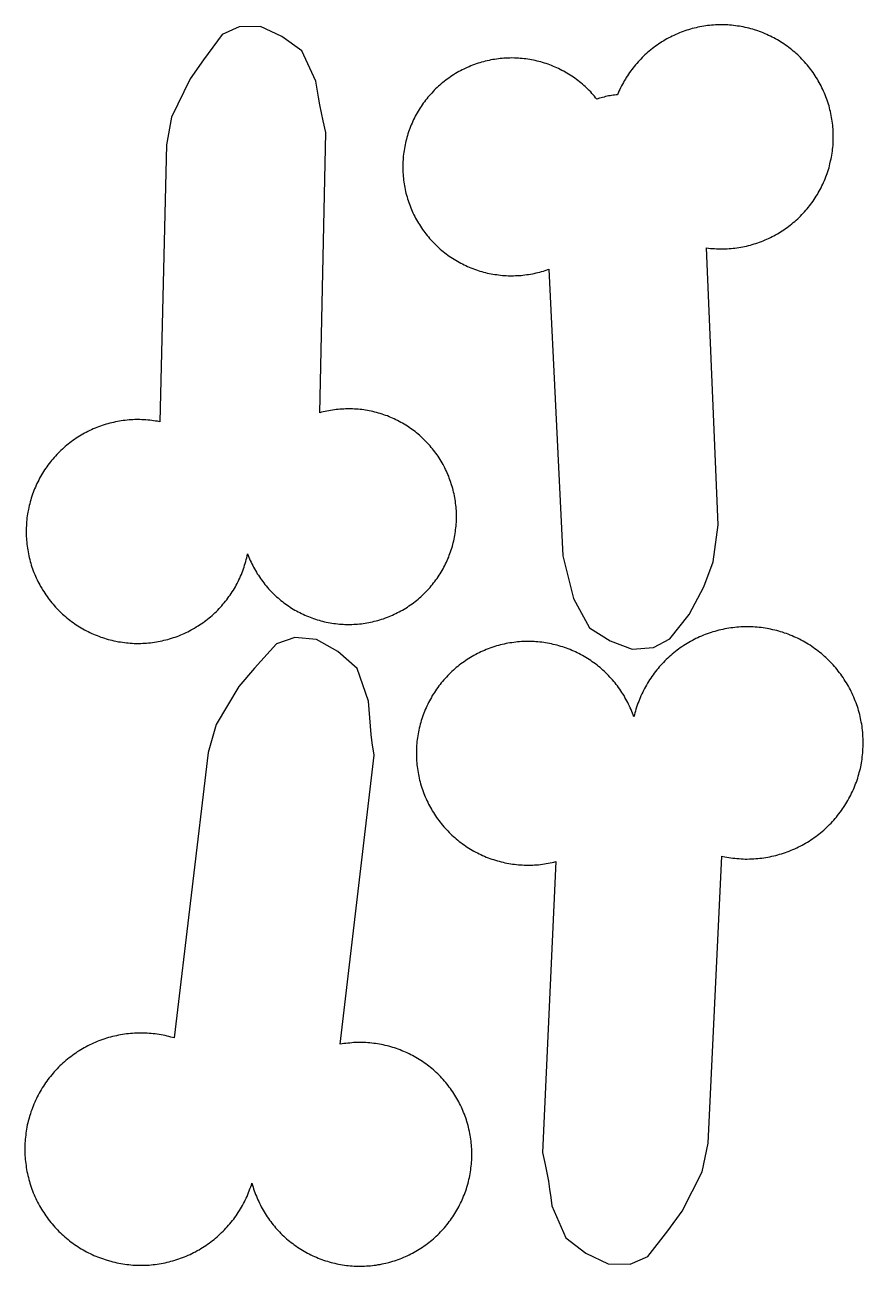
# Model space of a CAD drawing. Extents: x -246 to 246, y -104 to 199.
# Drawn here: x 175.17 to 184.8, y -56.27 to -42.03 of the extents above; entities that cross this region are included whole.
import ezdxf

# ---------------------------------------------------------------- set-up
doc = ezdxf.new("R2010")
doc.units = 0
doc.layers.add('Add_Red', color=1, linetype='Continuous')

msp = doc.modelspace()

# ---------------------------------------------------------------- linework, layer by layer
at = {"layer": 'Add_Red'}
for points in [[(182.389, -49.174), (182.578, -49.074), (182.799, -48.793), (182.966, -48.477), (183.074, -48.189), (183.133, -47.765), (182.999, -44.585), (183.021, -44.588), (183.044, -44.591), (183.066, -44.593), (183.088, -44.594), (183.111, -44.595), (183.133, -44.596), (183.168, -44.597), (183.19, -44.596), (183.213, -44.596), (183.235, -44.595), (183.257, -44.593), (183.28, -44.592), (183.302, -44.59), (183.324, -44.587), (183.347, -44.584), (183.369, -44.581), (183.391, -44.577), (183.413, -44.573), (183.435, -44.568), (183.457, -44.564), (183.479, -44.558), (183.501, -44.553), (183.522, -44.547), (183.544, -44.54), (183.565, -44.534), (183.586, -44.527), (183.607, -44.519), (183.628, -44.511), (183.649, -44.503), (183.67, -44.494), (183.691, -44.485), (183.711, -44.476), (183.731, -44.466), (183.751, -44.456), (183.771, -44.446), (183.791, -44.435), (183.811, -44.424), (183.83, -44.413), (183.849, -44.401), (183.868, -44.389), (183.887, -44.377), (183.905, -44.364), (183.923, -44.351), (183.941, -44.338), (183.959, -44.324), (183.977, -44.31), (183.994, -44.296), (184.011, -44.281), (184.028, -44.266), (184.045, -44.251), (184.061, -44.236), (184.077, -44.22), (184.093, -44.204), (184.108, -44.188), (184.123, -44.171), (184.138, -44.154), (184.153, -44.137), (184.167, -44.12), (184.181, -44.102), (184.195, -44.085), (184.208, -44.067), (184.221, -44.048), (184.234, -44.03), (184.246, -44.011), (184.258, -43.992), (184.27, -43.973), (184.281, -43.954), (184.292, -43.934), (184.303, -43.915), (184.313, -43.895), (184.323, -43.875), (184.333, -43.854), (184.342, -43.834), (184.351, -43.813), (184.36, -43.793), (184.368, -43.772), (184.376, -43.751), (184.383, -43.73), (184.39, -43.708), (184.397, -43.687), (184.404, -43.665), (184.41, -43.644), (184.415, -43.622), (184.423, -43.587), (184.428, -43.565), (184.432, -43.543), (184.436, -43.521), (184.44, -43.499), (184.443, -43.477), (184.445, -43.454), (184.448, -43.432), (184.45, -43.41), (184.451, -43.387), (184.452, -43.365), (184.453, -43.342), (184.453, -43.311), (184.453, -43.289), (184.453, -43.266), (184.452, -43.244), (184.45, -43.221), (184.448, -43.199), (184.446, -43.177), (184.444, -43.154), (184.441, -43.132), (184.438, -43.11), (184.434, -43.088), (184.43, -43.066), (184.425, -43.044), (184.42, -43.022), (184.415, -43), (184.41, -42.978), (184.404, -42.957), (184.397, -42.935), (184.39, -42.914), (184.383, -42.892), (184.376, -42.871), (184.368, -42.85), (184.36, -42.829), (184.351, -42.809), (184.342, -42.788), (184.333, -42.768), (184.323, -42.747), (184.313, -42.727), (184.303, -42.707), (184.292, -42.688), (184.281, -42.668), (184.27, -42.649), (184.258, -42.63), (184.246, -42.611), (184.234, -42.592), (184.221, -42.574), (184.208, -42.555), (184.195, -42.537), (184.181, -42.519), (184.167, -42.502), (184.153, -42.485), (184.138, -42.468), (184.123, -42.451), (184.108, -42.434), (184.093, -42.418), (184.077, -42.402), (184.061, -42.386), (184.045, -42.371), (184.028, -42.356), (184.011, -42.341), (183.994, -42.326), (183.977, -42.312), (183.959, -42.298), (183.941, -42.284), (183.923, -42.271), (183.905, -42.258), (183.887, -42.245), (183.868, -42.233), (183.849, -42.221), (183.83, -42.209), (183.811, -42.198), (183.791, -42.187), (183.771, -42.176), (183.751, -42.166), (183.731, -42.155), (183.711, -42.146), (183.691, -42.137), (183.67, -42.128), (183.649, -42.119), (183.628, -42.111), (183.607, -42.103), (183.586, -42.095), (183.549, -42.083), (183.528, -42.077), (183.506, -42.071), (183.484, -42.065), (183.463, -42.06), (183.441, -42.055), (183.419, -42.05), (183.397, -42.046), (183.375, -42.042), (183.352, -42.039), (183.33, -42.036), (183.308, -42.033), (183.286, -42.031), (183.263, -42.029), (183.241, -42.027), (183.218, -42.026), (183.196, -42.026), (183.168, -42.025), (183.145, -42.026), (183.123, -42.026), (183.1, -42.027), (183.078, -42.029), (183.056, -42.03), (183.033, -42.032), (183.011, -42.035), (182.989, -42.038), (182.967, -42.041), (182.945, -42.045), (182.922, -42.049), (182.9, -42.053), (182.879, -42.058), (182.857, -42.064), (182.835, -42.069), (182.813, -42.075), (182.792, -42.082), (182.77, -42.088), (182.749, -42.095), (182.728, -42.103), (182.707, -42.111), (182.686, -42.119), (182.665, -42.128), (182.645, -42.137), (182.624, -42.146), (182.604, -42.155), (182.584, -42.166), (182.564, -42.176), (182.544, -42.187), (182.525, -42.198), (182.506, -42.209), (182.486, -42.221), (182.468, -42.233), (182.449, -42.245), (182.43, -42.258), (182.412, -42.271), (182.394, -42.284), (182.376, -42.298), (182.359, -42.312), (182.341, -42.326), (182.324, -42.341), (182.308, -42.356), (182.291, -42.371), (182.275, -42.386), (182.259, -42.402), (182.243, -42.418), (182.228, -42.434), (182.212, -42.451), (182.197, -42.468), (182.183, -42.485), (182.169, -42.502), (182.155, -42.519), (182.141, -42.537), (182.128, -42.555), (182.115, -42.574), (182.102, -42.592), (182.09, -42.611), (182.077, -42.63), (182.066, -42.649), (182.054, -42.668), (182.043, -42.688), (182.033, -42.707), (182.022, -42.727), (182.012, -42.747), (182.003, -42.768), (181.993, -42.788), (181.977, -42.827), (181.959, -42.829), (181.942, -42.831), (181.925, -42.833), (181.907, -42.836), (181.89, -42.839), (181.873, -42.842), (181.856, -42.846), (181.839, -42.849), (181.822, -42.854), (181.805, -42.858), (181.788, -42.863), (181.771, -42.868), (181.739, -42.879), (181.725, -42.862), (181.711, -42.845), (181.697, -42.828), (181.682, -42.812), (181.668, -42.796), (181.652, -42.781), (181.637, -42.765), (181.621, -42.75), (181.605, -42.735), (181.589, -42.721), (181.573, -42.706), (181.556, -42.692), (181.539, -42.678), (181.522, -42.665), (181.505, -42.652), (181.487, -42.639), (181.469, -42.627), (181.451, -42.614), (181.433, -42.602), (181.414, -42.591), (181.396, -42.58), (181.377, -42.569), (181.358, -42.558), (181.338, -42.548), (181.319, -42.538), (181.299, -42.528), (181.28, -42.519), (181.26, -42.51), (181.24, -42.502), (181.219, -42.494), (181.199, -42.486), (181.179, -42.478), (181.158, -42.471), (181.137, -42.464), (181.116, -42.458), (181.095, -42.452), (181.074, -42.446), (181.053, -42.441), (181.032, -42.436), (181.011, -42.432), (180.989, -42.427), (180.968, -42.424), (180.946, -42.42), (180.925, -42.417), (180.903, -42.414), (180.881, -42.412), (180.859, -42.41), (180.838, -42.409), (180.816, -42.408), (180.794, -42.407), (180.761, -42.406), (180.739, -42.407), (180.717, -42.407), (180.695, -42.408), (180.673, -42.409), (180.652, -42.411), (180.63, -42.413), (180.608, -42.416), (180.587, -42.418), (180.565, -42.422), (180.544, -42.425), (180.522, -42.429), (180.501, -42.434), (180.48, -42.438), (180.458, -42.443), (180.437, -42.449), (180.416, -42.455), (180.395, -42.461), (180.375, -42.467), (180.354, -42.474), (180.333, -42.482), (180.313, -42.489), (180.293, -42.497), (180.272, -42.506), (180.252, -42.514), (180.233, -42.523), (180.213, -42.533), (180.193, -42.542), (180.174, -42.553), (180.155, -42.563), (180.136, -42.574), (180.117, -42.585), (180.093, -42.599), (180.075, -42.611), (180.057, -42.623), (180.039, -42.636), (180.021, -42.648), (180.004, -42.662), (179.987, -42.675), (179.97, -42.689), (179.953, -42.702), (179.936, -42.717), (179.92, -42.731), (179.904, -42.746), (179.888, -42.761), (179.873, -42.777), (179.858, -42.792), (179.843, -42.808), (179.828, -42.824), (179.814, -42.841), (179.8, -42.857), (179.786, -42.874), (179.772, -42.891), (179.759, -42.909), (179.746, -42.926), (179.734, -42.944), (179.721, -42.962), (179.709, -42.98), (179.698, -42.999), (179.687, -43.017), (179.676, -43.036), (179.665, -43.055), (179.655, -43.074), (179.645, -43.094), (179.635, -43.113), (179.626, -43.133), (179.617, -43.153), (179.608, -43.173), (179.6, -43.193), (179.592, -43.214), (179.584, -43.234), (179.577, -43.255), (179.57, -43.275), (179.564, -43.296), (179.558, -43.317), (179.552, -43.338), (179.547, -43.359), (179.542, -43.381), (179.537, -43.402), (179.533, -43.423), (179.529, -43.445), (179.526, -43.466), (179.522, -43.488), (179.52, -43.509), (179.517, -43.531), (179.515, -43.553), (179.514, -43.575), (179.513, -43.596), (179.512, -43.618), (179.511, -43.656), (179.511, -43.678), (179.512, -43.699), (179.513, -43.721), (179.514, -43.743), (179.516, -43.765), (179.518, -43.786), (179.52, -43.808), (179.523, -43.83), (179.527, -43.851), (179.53, -43.873), (179.534, -43.894), (179.538, -43.916), (179.543, -43.937), (179.548, -43.958), (179.554, -43.979), (179.56, -44), (179.566, -44.021), (179.572, -44.042), (179.579, -44.063), (179.587, -44.083), (179.594, -44.104), (179.602, -44.124), (179.61, -44.144), (179.619, -44.164), (179.628, -44.184), (179.638, -44.205), (179.648, -44.225), (179.658, -44.244), (179.669, -44.263), (179.679, -44.282), (179.691, -44.301), (179.702, -44.319), (179.714, -44.338), (179.726, -44.356), (179.738, -44.374), (179.751, -44.392), (179.764, -44.409), (179.777, -44.426), (179.791, -44.444), (179.805, -44.46), (179.819, -44.477), (179.833, -44.493), (179.848, -44.509), (179.863, -44.525), (179.878, -44.541), (179.894, -44.556), (179.91, -44.571), (179.926, -44.586), (179.942, -44.6), (179.959, -44.614), (179.976, -44.628), (179.993, -44.642), (180.01, -44.655), (180.028, -44.668), (180.045, -44.68), (180.063, -44.693), (180.082, -44.705), (180.1, -44.716), (180.119, -44.728), (180.138, -44.739), (180.157, -44.749), (180.176, -44.76), (180.195, -44.77), (180.215, -44.78), (180.234, -44.789), (180.254, -44.798), (180.274, -44.807), (180.294, -44.815), (180.315, -44.823), (180.335, -44.831), (180.356, -44.838), (180.376, -44.845), (180.397, -44.851), (180.418, -44.857), (180.439, -44.863), (180.46, -44.869), (180.481, -44.874), (180.503, -44.878), (180.524, -44.883), (180.546, -44.887), (180.567, -44.89), (180.589, -44.893), (180.61, -44.896), (180.632, -44.899), (180.654, -44.901), (180.675, -44.902), (180.697, -44.904), (180.719, -44.905), (180.761, -44.905), (180.782, -44.905), (180.804, -44.904), (180.826, -44.904), (180.848, -44.902), (180.87, -44.901), (180.891, -44.898), (180.913, -44.896), (180.935, -44.893), (180.956, -44.89), (180.978, -44.886), (180.999, -44.882), (181.02, -44.878), (181.042, -44.873), (181.063, -44.868), (181.084, -44.863), (181.105, -44.857), (181.126, -44.851), (181.147, -44.844), (181.186, -44.831), (181.349, -48.121), (181.469, -48.609), (181.653, -48.947), (181.892, -49.097), (182.146, -49.193), (182.389, -49.174)], [(176.504, -49.125), (176.526, -49.124), (176.549, -49.123), (176.571, -49.121), (176.593, -49.12), (176.616, -49.117), (176.638, -49.115), (176.66, -49.111), (176.682, -49.108), (176.704, -49.104), (176.726, -49.1), (176.748, -49.095), (176.77, -49.09), (176.792, -49.085), (176.813, -49.079), (176.835, -49.073), (176.856, -49.066), (176.878, -49.059), (176.899, -49.052), (176.92, -49.045), (176.941, -49.037), (176.962, -49.028), (176.982, -49.019), (177.003, -49.01), (177.023, -49.001), (177.043, -48.991), (177.063, -48.981), (177.083, -48.971), (177.103, -48.96), (177.122, -48.949), (177.141, -48.937), (177.161, -48.925), (177.179, -48.913), (177.198, -48.9), (177.216, -48.888), (177.234, -48.874), (177.252, -48.861), (177.27, -48.847), (177.287, -48.833), (177.305, -48.819), (177.322, -48.804), (177.338, -48.789), (177.355, -48.774), (177.371, -48.758), (177.387, -48.742), (177.402, -48.726), (177.418, -48.71), (177.433, -48.693), (177.447, -48.676), (177.462, -48.659), (177.476, -48.642), (177.49, -48.624), (177.503, -48.606), (177.516, -48.588), (177.529, -48.57), (177.542, -48.551), (177.554, -48.533), (177.566, -48.514), (177.578, -48.494), (177.589, -48.475), (177.6, -48.455), (177.61, -48.436), (177.621, -48.416), (177.63, -48.396), (177.64, -48.375), (177.649, -48.355), (177.658, -48.334), (177.666, -48.313), (177.674, -48.293), (177.682, -48.271), (177.689, -48.25), (177.696, -48.229), (177.703, -48.208), (177.709, -48.186), (177.715, -48.164), (177.72, -48.143), (177.725, -48.121), (177.73, -48.099), (177.744, -48.134), (177.752, -48.154), (177.76, -48.173), (177.769, -48.193), (177.779, -48.213), (177.788, -48.232), (177.798, -48.251), (177.809, -48.27), (177.819, -48.289), (177.83, -48.307), (177.841, -48.326), (177.853, -48.344), (177.865, -48.362), (177.877, -48.38), (177.89, -48.397), (177.903, -48.415), (177.916, -48.432), (177.929, -48.449), (177.943, -48.465), (177.957, -48.482), (177.971, -48.498), (177.986, -48.514), (178.001, -48.53), (178.016, -48.545), (178.031, -48.56), (178.047, -48.575), (178.063, -48.59), (178.079, -48.604), (178.095, -48.618), (178.112, -48.632), (178.129, -48.645), (178.146, -48.658), (178.163, -48.671), (178.181, -48.684), (178.199, -48.696), (178.217, -48.708), (178.235, -48.719), (178.253, -48.731), (178.272, -48.742), (178.291, -48.752), (178.31, -48.762), (178.329, -48.772), (178.348, -48.782), (178.368, -48.791), (178.387, -48.8), (178.407, -48.809), (178.427, -48.817), (178.447, -48.825), (178.467, -48.833), (178.488, -48.84), (178.508, -48.847), (178.529, -48.853), (178.55, -48.859), (178.57, -48.865), (178.591, -48.871), (178.612, -48.876), (178.633, -48.88), (178.655, -48.885), (178.676, -48.888), (178.697, -48.892), (178.718, -48.895), (178.74, -48.898), (178.761, -48.9), (178.783, -48.903), (178.804, -48.904), (178.826, -48.906), (178.847, -48.907), (178.869, -48.907), (178.891, -48.907), (178.928, -48.907), (178.95, -48.906), (178.971, -48.905), (178.993, -48.903), (179.014, -48.901), (179.036, -48.899), (179.057, -48.896), (179.078, -48.893), (179.1, -48.889), (179.121, -48.886), (179.142, -48.881), (179.163, -48.877), (179.184, -48.872), (179.205, -48.867), (179.226, -48.861), (179.247, -48.855), (179.267, -48.848), (179.288, -48.842), (179.314, -48.833), (179.334, -48.825), (179.354, -48.817), (179.374, -48.809), (179.394, -48.8), (179.413, -48.791), (179.433, -48.782), (179.452, -48.772), (179.471, -48.762), (179.49, -48.752), (179.509, -48.742), (179.528, -48.731), (179.546, -48.719), (179.564, -48.708), (179.582, -48.696), (179.6, -48.684), (179.618, -48.671), (179.635, -48.658), (179.652, -48.645), (179.669, -48.632), (179.686, -48.618), (179.702, -48.604), (179.718, -48.59), (179.734, -48.575), (179.75, -48.56), (179.765, -48.545), (179.78, -48.53), (179.795, -48.514), (179.81, -48.498), (179.824, -48.482), (179.838, -48.465), (179.852, -48.449), (179.865, -48.432), (179.879, -48.415), (179.891, -48.397), (179.904, -48.38), (179.916, -48.362), (179.928, -48.344), (179.94, -48.326), (179.951, -48.307), (179.962, -48.289), (179.973, -48.27), (179.983, -48.251), (179.993, -48.232), (180.002, -48.213), (180.012, -48.193), (180.021, -48.173), (180.029, -48.154), (180.038, -48.134), (180.045, -48.114), (180.053, -48.093), (180.06, -48.073), (180.067, -48.053), (180.074, -48.032), (180.08, -48.011), (180.085, -47.99), (180.091, -47.97), (180.096, -47.949), (180.101, -47.927), (180.105, -47.906), (180.109, -47.885), (180.112, -47.864), (180.116, -47.842), (180.118, -47.821), (180.121, -47.8), (180.123, -47.778), (180.125, -47.757), (180.126, -47.735), (180.127, -47.713), (180.127, -47.692), (180.128, -47.67), (180.127, -47.644), (180.127, -47.623), (180.126, -47.601), (180.124, -47.58), (180.123, -47.558), (180.12, -47.537), (180.118, -47.515), (180.115, -47.494), (180.112, -47.473), (180.108, -47.451), (180.104, -47.43), (180.1, -47.409), (180.095, -47.388), (180.09, -47.367), (180.084, -47.346), (180.079, -47.325), (180.072, -47.305), (180.06, -47.267), (180.053, -47.247), (180.045, -47.227), (180.038, -47.207), (180.029, -47.187), (180.021, -47.167), (180.012, -47.147), (180.002, -47.128), (179.993, -47.109), (179.983, -47.089), (179.973, -47.071), (179.962, -47.052), (179.951, -47.033), (179.94, -47.015), (179.928, -46.997), (179.916, -46.978), (179.904, -46.961), (179.891, -46.943), (179.879, -46.926), (179.865, -46.909), (179.852, -46.892), (179.838, -46.875), (179.824, -46.859), (179.81, -46.843), (179.795, -46.827), (179.78, -46.811), (179.765, -46.796), (179.75, -46.78), (179.734, -46.766), (179.718, -46.751), (179.702, -46.737), (179.686, -46.723), (179.669, -46.709), (179.652, -46.695), (179.635, -46.682), (179.618, -46.669), (179.6, -46.657), (179.582, -46.645), (179.564, -46.633), (179.546, -46.621), (179.528, -46.61), (179.509, -46.599), (179.49, -46.588), (179.471, -46.578), (179.452, -46.568), (179.433, -46.558), (179.413, -46.549), (179.394, -46.54), (179.374, -46.532), (179.354, -46.523), (179.334, -46.515), (179.314, -46.508), (179.293, -46.501), (179.273, -46.494), (179.252, -46.487), (179.232, -46.481), (179.211, -46.475), (179.19, -46.47), (179.169, -46.465), (179.148, -46.46), (179.127, -46.456), (179.105, -46.452), (179.084, -46.448), (179.063, -46.445), (179.041, -46.442), (179.02, -46.44), (178.998, -46.438), (178.977, -46.436), (178.955, -46.435), (178.934, -46.434), (178.912, -46.433), (178.891, -46.433), (178.855, -46.434), (178.833, -46.435), (178.812, -46.436), (178.79, -46.437), (178.769, -46.439), (178.747, -46.442), (178.726, -46.444), (178.704, -46.447), (178.683, -46.451), (178.662, -46.455), (178.641, -46.459), (178.619, -46.463), (178.598, -46.468), (178.578, -46.473), (178.557, -46.479), (178.629, -43.26), (178.597, -43.126), (178.577, -43.035), (178.559, -42.945), (178.542, -42.854), (178.527, -42.763), (178.514, -42.672), (178.352, -42.322), (178.124, -42.158), (177.877, -42.046), (177.634, -42.048), (177.439, -42.136), (177.224, -42.426), (177.07, -42.645), (176.858, -43.086), (176.8, -43.404), (176.724, -46.582), (176.695, -46.576), (176.673, -46.573), (176.651, -46.569), (176.629, -46.566), (176.606, -46.564), (176.584, -46.562), (176.562, -46.56), (176.539, -46.559), (176.517, -46.558), (176.494, -46.557), (176.472, -46.557), (176.436, -46.557), (176.414, -46.558), (176.391, -46.559), (176.369, -46.561), (176.347, -46.563), (176.324, -46.565), (176.302, -46.568), (176.28, -46.571), (176.258, -46.575), (176.236, -46.579), (176.214, -46.583), (176.192, -46.588), (176.17, -46.593), (176.148, -46.598), (176.127, -46.604), (176.105, -46.61), (176.084, -46.617), (176.062, -46.624), (176.041, -46.631), (176.02, -46.639), (175.999, -46.647), (175.979, -46.655), (175.958, -46.664), (175.937, -46.673), (175.917, -46.683), (175.897, -46.693), (175.877, -46.703), (175.857, -46.713), (175.838, -46.724), (175.818, -46.736), (175.799, -46.747), (175.78, -46.759), (175.761, -46.771), (175.743, -46.784), (175.724, -46.797), (175.706, -46.81), (175.688, -46.824), (175.671, -46.837), (175.653, -46.851), (175.636, -46.866), (175.619, -46.881), (175.603, -46.896), (175.586, -46.911), (175.57, -46.927), (175.554, -46.942), (175.539, -46.959), (175.524, -46.975), (175.509, -46.992), (175.494, -47.009), (175.48, -47.026), (175.466, -47.043), (175.452, -47.061), (175.438, -47.079), (175.425, -47.097), (175.412, -47.115), (175.4, -47.134), (175.388, -47.153), (175.376, -47.172), (175.364, -47.191), (175.353, -47.211), (175.342, -47.23), (175.332, -47.25), (175.322, -47.27), (175.312, -47.29), (175.302, -47.31), (175.293, -47.331), (175.285, -47.352), (175.276, -47.372), (175.268, -47.393), (175.261, -47.414), (175.253, -47.436), (175.247, -47.457), (175.24, -47.478), (175.234, -47.5), (175.228, -47.522), (175.223, -47.543), (175.218, -47.565), (175.213, -47.587), (175.207, -47.618), (175.204, -47.64), (175.2, -47.662), (175.197, -47.685), (175.195, -47.707), (175.193, -47.729), (175.191, -47.751), (175.19, -47.774), (175.189, -47.796), (175.188, -47.819), (175.188, -47.841), (175.188, -47.875), (175.189, -47.897), (175.19, -47.92), (175.192, -47.942), (175.194, -47.964), (175.196, -47.987), (175.199, -48.009), (175.202, -48.031), (175.205, -48.053), (175.209, -48.075), (175.214, -48.097), (175.218, -48.119), (175.223, -48.141), (175.229, -48.163), (175.235, -48.184), (175.241, -48.206), (175.247, -48.227), (175.254, -48.249), (175.261, -48.27), (175.269, -48.291), (175.277, -48.312), (175.286, -48.333), (175.294, -48.353), (175.303, -48.374), (175.313, -48.394), (175.323, -48.414), (175.333, -48.434), (175.343, -48.454), (175.354, -48.474), (175.366, -48.493), (175.377, -48.512), (175.389, -48.531), (175.401, -48.55), (175.414, -48.569), (175.427, -48.587), (175.44, -48.605), (175.453, -48.623), (175.467, -48.641), (175.481, -48.658), (175.496, -48.675), (175.51, -48.692), (175.525, -48.709), (175.541, -48.725), (175.556, -48.741), (175.572, -48.757), (175.588, -48.773), (175.605, -48.788), (175.621, -48.803), (175.638, -48.818), (175.655, -48.832), (175.673, -48.846), (175.69, -48.86), (175.708, -48.874), (175.726, -48.887), (175.745, -48.9), (175.763, -48.912), (175.782, -48.924), (175.801, -48.936), (175.82, -48.948), (175.84, -48.959), (175.859, -48.97), (175.879, -48.98), (175.899, -48.99), (175.919, -49), (175.94, -49.01), (175.96, -49.019), (175.981, -49.028), (176.002, -49.036), (176.022, -49.044), (176.043, -49.052), (176.065, -49.059), (176.086, -49.066), (176.107, -49.072), (176.129, -49.079), (176.151, -49.084), (176.172, -49.09), (176.194, -49.095), (176.216, -49.1), (176.249, -49.106), (176.271, -49.109), (176.293, -49.113), (176.316, -49.116), (176.338, -49.118), (176.36, -49.12), (176.382, -49.122), (176.405, -49.124), (176.427, -49.125), (176.45, -49.125), (176.472, -49.125), (176.504, -49.125)], [(182.324, -56.163), (182.554, -55.867), (182.719, -55.643), (182.949, -55.191), (183.017, -54.863), (183.172, -51.567), (183.209, -51.575), (183.232, -51.579), (183.255, -51.583), (183.278, -51.587), (183.301, -51.59), (183.324, -51.592), (183.347, -51.595), (183.371, -51.596), (183.394, -51.598), (183.417, -51.599), (183.44, -51.6), (183.464, -51.6), (183.493, -51.599), (183.517, -51.599), (183.54, -51.598), (183.563, -51.596), (183.586, -51.594), (183.609, -51.592), (183.632, -51.589), (183.655, -51.586), (183.678, -51.582), (183.701, -51.578), (183.724, -51.574), (183.747, -51.569), (183.77, -51.564), (183.792, -51.559), (183.815, -51.553), (183.837, -51.546), (183.859, -51.54), (183.882, -51.532), (183.904, -51.525), (183.925, -51.517), (183.947, -51.509), (183.969, -51.5), (183.99, -51.491), (184.012, -51.482), (184.033, -51.472), (184.054, -51.462), (184.074, -51.451), (184.095, -51.441), (184.115, -51.429), (184.136, -51.418), (184.156, -51.406), (184.175, -51.394), (184.195, -51.381), (184.214, -51.368), (184.233, -51.355), (184.252, -51.341), (184.271, -51.327), (184.289, -51.313), (184.307, -51.299), (184.325, -51.284), (184.343, -51.269), (184.36, -51.253), (184.377, -51.237), (184.394, -51.221), (184.41, -51.205), (184.427, -51.188), (184.443, -51.171), (184.458, -51.154), (184.474, -51.136), (184.489, -51.119), (184.503, -51.101), (184.518, -51.082), (184.532, -51.064), (184.546, -51.045), (184.559, -51.026), (184.572, -51.007), (184.585, -50.987), (184.597, -50.968), (184.609, -50.948), (184.621, -50.928), (184.632, -50.907), (184.643, -50.887), (184.654, -50.866), (184.664, -50.845), (184.674, -50.824), (184.684, -50.803), (184.693, -50.782), (184.702, -50.76), (184.71, -50.739), (184.718, -50.717), (184.726, -50.695), (184.733, -50.673), (184.74, -50.65), (184.746, -50.628), (184.752, -50.606), (184.758, -50.583), (184.764, -50.56), (184.772, -50.521), (184.776, -50.498), (184.78, -50.476), (184.783, -50.453), (184.786, -50.429), (184.789, -50.406), (184.791, -50.383), (184.793, -50.36), (184.794, -50.337), (184.795, -50.314), (184.796, -50.29), (184.796, -50.267), (184.796, -50.239), (184.795, -50.216), (184.794, -50.193), (184.793, -50.17), (184.791, -50.147), (184.788, -50.123), (184.786, -50.1), (184.783, -50.077), (184.779, -50.054), (184.775, -50.031), (184.771, -50.008), (184.766, -49.986), (184.761, -49.963), (184.756, -49.94), (184.75, -49.918), (184.743, -49.896), (184.737, -49.873), (184.73, -49.851), (184.722, -49.829), (184.714, -49.807), (184.706, -49.785), (184.698, -49.764), (184.689, -49.742), (184.679, -49.721), (184.669, -49.7), (184.659, -49.679), (184.649, -49.658), (184.638, -49.638), (184.627, -49.617), (184.615, -49.597), (184.604, -49.577), (184.591, -49.557), (184.579, -49.538), (184.566, -49.518), (184.553, -49.499), (184.539, -49.48), (184.525, -49.462), (184.511, -49.443), (184.496, -49.425), (184.482, -49.407), (184.466, -49.389), (184.451, -49.372), (184.435, -49.355), (184.419, -49.338), (184.403, -49.322), (184.386, -49.305), (184.369, -49.289), (184.352, -49.274), (184.335, -49.258), (184.317, -49.243), (184.299, -49.229), (184.281, -49.214), (184.262, -49.2), (184.243, -49.186), (184.224, -49.173), (184.205, -49.16), (184.186, -49.147), (184.166, -49.135), (184.146, -49.123), (184.126, -49.111), (184.106, -49.099), (184.085, -49.088), (184.065, -49.078), (184.044, -49.067), (184.023, -49.057), (184.002, -49.048), (183.98, -49.039), (183.959, -49.03), (183.937, -49.021), (183.915, -49.013), (183.893, -49.006), (183.871, -48.998), (183.849, -48.991), (183.827, -48.985), (183.804, -48.979), (183.782, -48.973), (183.759, -48.968), (183.718, -48.959), (183.695, -48.955), (183.672, -48.951), (183.649, -48.947), (183.626, -48.944), (183.603, -48.942), (183.58, -48.94), (183.557, -48.938), (183.533, -48.936), (183.51, -48.935), (183.487, -48.935), (183.464, -48.934), (183.438, -48.935), (183.415, -48.935), (183.391, -48.936), (183.368, -48.938), (183.345, -48.94), (183.322, -48.942), (183.299, -48.945), (183.276, -48.948), (183.253, -48.951), (183.23, -48.955), (183.207, -48.959), (183.184, -48.964), (183.162, -48.969), (183.139, -48.975), (183.116, -48.98), (183.094, -48.987), (183.072, -48.993), (183.05, -49), (183.027, -49.008), (183.006, -49.016), (182.984, -49.024), (182.962, -49.032), (182.941, -49.041), (182.919, -49.051), (182.898, -49.06), (182.877, -49.07), (182.856, -49.081), (182.836, -49.092), (182.815, -49.103), (182.795, -49.114), (182.775, -49.126), (182.755, -49.138), (182.736, -49.151), (182.716, -49.164), (182.697, -49.177), (182.678, -49.19), (182.66, -49.204), (182.641, -49.218), (182.623, -49.233), (182.605, -49.248), (182.588, -49.263), (182.57, -49.278), (182.553, -49.294), (182.536, -49.31), (182.52, -49.326), (182.503, -49.343), (182.487, -49.36), (182.472, -49.377), (182.456, -49.395), (182.441, -49.412), (182.426, -49.43), (182.412, -49.448), (182.398, -49.467), (182.384, -49.486), (182.371, -49.505), (182.357, -49.524), (182.345, -49.543), (182.332, -49.563), (182.32, -49.583), (182.308, -49.603), (182.297, -49.623), (182.286, -49.644), (182.275, -49.664), (182.265, -49.685), (182.255, -49.706), (182.245, -49.727), (182.236, -49.749), (182.227, -49.77), (182.219, -49.792), (182.21, -49.813), (182.203, -49.835), (182.195, -49.857), (182.188, -49.88), (182.182, -49.902), (182.176, -49.924), (182.17, -49.947), (182.165, -49.97), (182.157, -49.947), (182.149, -49.927), (182.141, -49.906), (182.132, -49.885), (182.123, -49.864), (182.114, -49.844), (182.104, -49.824), (182.094, -49.804), (182.084, -49.784), (182.073, -49.764), (182.062, -49.745), (182.051, -49.725), (182.039, -49.706), (182.027, -49.687), (182.015, -49.669), (182.002, -49.65), (181.989, -49.632), (181.976, -49.614), (181.962, -49.596), (181.948, -49.579), (181.934, -49.561), (181.919, -49.544), (181.904, -49.528), (181.889, -49.511), (181.874, -49.495), (181.858, -49.479), (181.842, -49.463), (181.826, -49.448), (181.809, -49.433), (181.793, -49.418), (181.776, -49.403), (181.758, -49.389), (181.741, -49.375), (181.723, -49.361), (181.705, -49.348), (181.687, -49.335), (181.668, -49.322), (181.65, -49.31), (181.631, -49.298), (181.612, -49.286), (181.592, -49.275), (181.573, -49.264), (181.553, -49.253), (181.533, -49.243), (181.513, -49.233), (181.493, -49.223), (181.473, -49.214), (181.452, -49.205), (181.431, -49.196), (181.411, -49.188), (181.39, -49.18), (181.368, -49.173), (181.347, -49.166), (181.326, -49.159), (181.304, -49.153), (181.283, -49.147), (181.261, -49.141), (181.239, -49.136), (181.217, -49.131), (181.195, -49.126), (181.173, -49.122), (181.151, -49.119), (181.129, -49.115), (181.107, -49.112), (181.085, -49.11), (181.062, -49.108), (181.04, -49.106), (181.018, -49.105), (180.995, -49.104), (180.973, -49.103), (180.95, -49.103), (180.919, -49.103), (180.896, -49.104), (180.874, -49.105), (180.852, -49.107), (180.829, -49.109), (180.807, -49.111), (180.785, -49.114), (180.763, -49.117), (180.74, -49.12), (180.718, -49.124), (180.696, -49.128), (180.674, -49.133), (180.653, -49.138), (180.631, -49.143), (180.609, -49.149), (180.588, -49.155), (180.566, -49.162), (180.533, -49.173), (180.511, -49.18), (180.49, -49.188), (180.47, -49.196), (180.449, -49.205), (180.428, -49.214), (180.408, -49.223), (180.388, -49.233), (180.368, -49.243), (180.348, -49.253), (180.328, -49.264), (180.309, -49.275), (180.289, -49.286), (180.27, -49.298), (180.251, -49.31), (180.233, -49.322), (180.214, -49.335), (180.196, -49.348), (180.178, -49.361), (180.16, -49.375), (180.143, -49.389), (180.125, -49.403), (180.108, -49.418), (180.092, -49.433), (180.075, -49.448), (180.059, -49.463), (180.043, -49.479), (180.027, -49.495), (180.012, -49.511), (179.997, -49.528), (179.982, -49.544), (179.967, -49.561), (179.953, -49.579), (179.939, -49.596), (179.925, -49.614), (179.912, -49.632), (179.899, -49.65), (179.886, -49.669), (179.874, -49.687), (179.862, -49.706), (179.85, -49.725), (179.839, -49.745), (179.828, -49.764), (179.817, -49.784), (179.807, -49.804), (179.797, -49.824), (179.787, -49.844), (179.778, -49.864), (179.769, -49.885), (179.76, -49.906), (179.752, -49.927), (179.744, -49.947), (179.737, -49.969), (179.73, -49.99), (179.723, -50.011), (179.717, -50.033), (179.711, -50.054), (179.705, -50.076), (179.7, -50.098), (179.695, -50.12), (179.69, -50.142), (179.686, -50.164), (179.683, -50.186), (179.679, -50.208), (179.676, -50.23), (179.674, -50.252), (179.672, -50.275), (179.67, -50.297), (179.669, -50.319), (179.668, -50.342), (179.667, -50.364), (179.667, -50.387), (179.667, -50.429), (179.668, -50.451), (179.67, -50.473), (179.671, -50.496), (179.674, -50.518), (179.676, -50.54), (179.679, -50.562), (179.682, -50.585), (179.686, -50.607), (179.69, -50.629), (179.694, -50.651), (179.699, -50.673), (179.704, -50.694), (179.71, -50.716), (179.716, -50.738), (179.723, -50.762), (179.73, -50.783), (179.737, -50.804), (179.744, -50.826), (179.752, -50.847), (179.76, -50.867), (179.769, -50.888), (179.778, -50.909), (179.787, -50.929), (179.797, -50.949), (179.807, -50.969), (179.817, -50.989), (179.828, -51.009), (179.839, -51.028), (179.85, -51.048), (179.862, -51.067), (179.874, -51.086), (179.886, -51.104), (179.899, -51.123), (179.912, -51.141), (179.925, -51.159), (179.939, -51.177), (179.953, -51.194), (179.967, -51.212), (179.982, -51.229), (179.997, -51.245), (180.012, -51.262), (180.027, -51.278), (180.043, -51.294), (180.059, -51.31), (180.075, -51.325), (180.092, -51.34), (180.108, -51.355), (180.125, -51.37), (180.143, -51.384), (180.16, -51.398), (180.178, -51.412), (180.196, -51.425), (180.214, -51.438), (180.233, -51.451), (180.251, -51.463), (180.27, -51.475), (180.289, -51.487), (180.309, -51.498), (180.328, -51.509), (180.348, -51.52), (180.368, -51.53), (180.388, -51.54), (180.408, -51.55), (180.428, -51.559), (180.449, -51.568), (180.47, -51.577), (180.49, -51.585), (180.511, -51.593), (180.533, -51.6), (180.554, -51.607), (180.575, -51.614), (180.597, -51.62), (180.618, -51.626), (180.64, -51.632), (180.662, -51.637), (180.684, -51.642), (180.706, -51.647), (180.728, -51.651), (180.75, -51.654), (180.772, -51.658), (180.794, -51.661), (180.816, -51.663), (180.839, -51.665), (180.861, -51.667), (180.883, -51.668), (180.906, -51.669), (180.928, -51.67), (180.95, -51.67), (180.98, -51.67), (181.003, -51.669), (181.025, -51.668), (181.048, -51.666), (181.07, -51.665), (181.092, -51.662), (181.114, -51.66), (181.137, -51.657), (181.159, -51.653), (181.181, -51.649), (181.203, -51.645), (181.225, -51.641), (181.247, -51.636), (181.268, -51.63), (181.116, -54.968), (181.147, -55.108), (181.165, -55.202), (181.182, -55.296), (181.197, -55.391), (181.21, -55.486), (181.222, -55.581), (181.381, -55.947), (181.614, -56.124), (181.867, -56.246), (182.12, -56.249), (182.324, -56.163)], [(179.05, -56.273), (179.073, -56.272), (179.095, -56.271), (179.117, -56.27), (179.14, -56.268), (179.162, -56.266), (179.184, -56.263), (179.206, -56.26), (179.228, -56.256), (179.251, -56.253), (179.273, -56.248), (179.294, -56.244), (179.316, -56.239), (179.352, -56.23), (179.374, -56.224), (179.396, -56.217), (179.417, -56.211), (179.438, -56.203), (179.459, -56.196), (179.48, -56.188), (179.501, -56.18), (179.522, -56.171), (179.542, -56.162), (179.563, -56.153), (179.583, -56.143), (179.603, -56.133), (179.623, -56.123), (179.643, -56.112), (179.662, -56.101), (179.681, -56.09), (179.7, -56.078), (179.719, -56.066), (179.738, -56.054), (179.756, -56.041), (179.775, -56.028), (179.793, -56.015), (179.81, -56.001), (179.828, -55.987), (179.845, -55.973), (179.862, -55.959), (179.879, -55.944), (179.896, -55.929), (179.912, -55.913), (179.928, -55.897), (179.944, -55.881), (179.959, -55.865), (179.974, -55.849), (179.989, -55.832), (180.004, -55.815), (180.018, -55.798), (180.032, -55.78), (180.045, -55.762), (180.059, -55.744), (180.072, -55.726), (180.084, -55.708), (180.097, -55.689), (180.109, -55.67), (180.121, -55.651), (180.132, -55.632), (180.143, -55.612), (180.154, -55.592), (180.164, -55.573), (180.174, -55.552), (180.184, -55.532), (180.193, -55.512), (180.202, -55.491), (180.21, -55.471), (180.219, -55.45), (180.226, -55.429), (180.234, -55.408), (180.241, -55.386), (180.248, -55.365), (180.254, -55.344), (180.26, -55.322), (180.266, -55.3), (180.271, -55.279), (180.276, -55.257), (180.28, -55.235), (180.284, -55.213), (180.288, -55.191), (180.291, -55.168), (180.294, -55.146), (180.297, -55.124), (180.299, -55.102), (180.301, -55.079), (180.302, -55.057), (180.303, -55.035), (180.304, -55.012), (180.304, -54.99), (180.303, -54.949), (180.302, -54.927), (180.301, -54.905), (180.299, -54.882), (180.297, -54.86), (180.295, -54.838), (180.292, -54.816), (180.289, -54.793), (180.285, -54.771), (180.281, -54.749), (180.277, -54.727), (180.271, -54.701), (180.266, -54.679), (180.26, -54.658), (180.254, -54.636), (180.248, -54.614), (180.241, -54.593), (180.234, -54.572), (180.226, -54.551), (180.219, -54.53), (180.21, -54.509), (180.202, -54.488), (180.193, -54.468), (180.184, -54.447), (180.174, -54.427), (180.164, -54.407), (180.154, -54.387), (180.143, -54.367), (180.132, -54.348), (180.121, -54.329), (180.109, -54.31), (180.097, -54.291), (180.084, -54.272), (180.072, -54.253), (180.059, -54.235), (180.045, -54.217), (180.032, -54.199), (180.018, -54.182), (180.004, -54.165), (179.989, -54.148), (179.974, -54.131), (179.959, -54.114), (179.944, -54.098), (179.928, -54.082), (179.912, -54.066), (179.896, -54.051), (179.879, -54.036), (179.862, -54.021), (179.845, -54.006), (179.828, -53.992), (179.81, -53.978), (179.793, -53.965), (179.775, -53.951), (179.756, -53.938), (179.738, -53.926), (179.719, -53.913), (179.7, -53.901), (179.681, -53.889), (179.662, -53.878), (179.643, -53.867), (179.623, -53.856), (179.603, -53.846), (179.583, -53.836), (179.563, -53.826), (179.542, -53.817), (179.522, -53.808), (179.501, -53.8), (179.48, -53.791), (179.459, -53.784), (179.438, -53.776), (179.417, -53.769), (179.396, -53.762), (179.374, -53.756), (179.352, -53.75), (179.331, -53.744), (179.309, -53.739), (179.287, -53.734), (179.265, -53.73), (179.243, -53.726), (179.221, -53.722), (179.199, -53.719), (179.177, -53.716), (179.154, -53.713), (179.132, -53.711), (179.11, -53.709), (179.087, -53.708), (179.065, -53.707), (179.043, -53.706), (179.02, -53.706), (178.992, -53.706), (178.97, -53.707), (178.947, -53.708), (178.925, -53.71), (178.902, -53.712), (178.88, -53.714), (178.858, -53.716), (178.836, -53.719), (178.814, -53.723), (178.792, -53.727), (179.181, -50.408), (179.16, -50.266), (179.149, -50.171), (179.139, -50.076), (179.131, -49.98), (179.124, -49.885), (179.119, -49.789), (178.986, -49.413), (178.766, -49.22), (178.522, -49.08), (178.271, -49.059), (178.061, -49.13), (177.81, -49.409), (177.63, -49.621), (177.368, -50.055), (177.277, -50.378), (176.888, -53.654), (176.85, -53.643), (176.827, -53.637), (176.805, -53.632), (176.782, -53.627), (176.759, -53.622), (176.736, -53.618), (176.713, -53.614), (176.69, -53.611), (176.667, -53.607), (176.644, -53.605), (176.621, -53.603), (176.598, -53.601), (176.575, -53.599), (176.551, -53.598), (176.528, -53.598), (176.505, -53.598), (176.477, -53.598), (176.454, -53.599), (176.431, -53.6), (176.407, -53.601), (176.384, -53.603), (176.361, -53.605), (176.338, -53.608), (176.315, -53.611), (176.292, -53.615), (176.269, -53.619), (176.246, -53.623), (176.223, -53.628), (176.201, -53.633), (176.178, -53.638), (176.156, -53.644), (176.133, -53.65), (176.111, -53.657), (176.089, -53.664), (176.067, -53.672), (176.045, -53.68), (176.023, -53.688), (176.001, -53.696), (175.98, -53.705), (175.959, -53.715), (175.938, -53.724), (175.917, -53.734), (175.896, -53.745), (175.875, -53.756), (175.855, -53.767), (175.835, -53.778), (175.815, -53.79), (175.795, -53.803), (175.775, -53.815), (175.756, -53.828), (175.737, -53.841), (175.718, -53.855), (175.699, -53.869), (175.681, -53.883), (175.663, -53.898), (175.645, -53.912), (175.627, -53.928), (175.61, -53.943), (175.593, -53.959), (175.576, -53.975), (175.559, -53.991), (175.543, -54.008), (175.527, -54.025), (175.511, -54.042), (175.496, -54.059), (175.481, -54.077), (175.466, -54.095), (175.452, -54.113), (175.438, -54.132), (175.424, -54.151), (175.411, -54.17), (175.398, -54.189), (175.385, -54.208), (175.372, -54.228), (175.36, -54.248), (175.349, -54.268), (175.337, -54.288), (175.326, -54.309), (175.315, -54.329), (175.305, -54.35), (175.295, -54.371), (175.286, -54.392), (175.276, -54.414), (175.268, -54.435), (175.259, -54.457), (175.251, -54.479), (175.243, -54.501), (175.236, -54.523), (175.229, -54.545), (175.218, -54.585), (175.212, -54.608), (175.206, -54.63), (175.201, -54.653), (175.197, -54.676), (175.193, -54.699), (175.189, -54.722), (175.185, -54.745), (175.182, -54.768), (175.18, -54.791), (175.177, -54.814), (175.176, -54.837), (175.174, -54.86), (175.173, -54.884), (175.173, -54.907), (175.172, -54.93), (175.173, -54.956), (175.173, -54.979), (175.174, -55.003), (175.176, -55.026), (175.178, -55.049), (175.18, -55.072), (175.183, -55.095), (175.186, -55.118), (175.189, -55.141), (175.193, -55.164), (175.197, -55.187), (175.202, -55.21), (175.207, -55.233), (175.213, -55.255), (175.218, -55.278), (175.225, -55.3), (175.231, -55.322), (175.238, -55.344), (175.246, -55.367), (175.254, -55.388), (175.262, -55.41), (175.27, -55.432), (175.279, -55.453), (175.289, -55.475), (175.298, -55.496), (175.308, -55.517), (175.319, -55.538), (175.33, -55.558), (175.341, -55.579), (175.352, -55.599), (175.364, -55.619), (175.376, -55.639), (175.389, -55.658), (175.402, -55.678), (175.415, -55.697), (175.428, -55.716), (175.442, -55.734), (175.456, -55.753), (175.471, -55.771), (175.486, -55.789), (175.501, -55.806), (175.516, -55.824), (175.532, -55.841), (175.548, -55.858), (175.564, -55.874), (175.581, -55.891), (175.598, -55.907), (175.615, -55.922), (175.633, -55.938), (175.65, -55.953), (175.668, -55.967), (175.687, -55.982), (175.705, -55.996), (175.724, -56.01), (175.743, -56.023), (175.762, -56.036), (175.781, -56.049), (175.801, -56.062), (175.821, -56.074), (175.841, -56.086), (175.861, -56.097), (175.882, -56.108), (175.902, -56.119), (175.923, -56.129), (175.944, -56.139), (175.965, -56.149), (175.987, -56.158), (176.008, -56.167), (176.03, -56.175), (176.052, -56.183), (176.074, -56.191), (176.096, -56.198), (176.118, -56.205), (176.16, -56.217), (176.183, -56.223), (176.205, -56.229), (176.228, -56.234), (176.251, -56.238), (176.274, -56.243), (176.297, -56.246), (176.32, -56.25), (176.343, -56.253), (176.366, -56.256), (176.389, -56.258), (176.412, -56.26), (176.435, -56.261), (176.458, -56.262), (176.482, -56.263), (176.505, -56.263), (176.529, -56.263), (176.552, -56.262), (176.575, -56.261), (176.598, -56.26), (176.622, -56.258), (176.645, -56.255), (176.668, -56.253), (176.691, -56.25), (176.714, -56.246), (176.737, -56.242), (176.76, -56.238), (176.783, -56.234), (176.805, -56.229), (176.828, -56.223), (176.85, -56.217), (176.873, -56.211), (176.895, -56.204), (176.917, -56.197), (176.939, -56.19), (176.961, -56.182), (176.983, -56.174), (177.005, -56.166), (177.026, -56.157), (177.047, -56.147), (177.069, -56.138), (177.09, -56.128), (177.11, -56.117), (177.131, -56.107), (177.152, -56.095), (177.172, -56.084), (177.192, -56.072), (177.212, -56.06), (177.231, -56.048), (177.251, -56.035), (177.27, -56.022), (177.289, -56.008), (177.307, -55.994), (177.326, -55.98), (177.344, -55.966), (177.362, -55.951), (177.38, -55.936), (177.397, -55.92), (177.414, -55.904), (177.431, -55.888), (177.448, -55.872), (177.464, -55.856), (177.48, -55.839), (177.496, -55.822), (177.511, -55.804), (177.526, -55.786), (177.541, -55.768), (177.555, -55.75), (177.57, -55.732), (177.583, -55.713), (177.597, -55.694), (177.61, -55.675), (177.623, -55.656), (177.635, -55.636), (177.648, -55.616), (177.659, -55.596), (177.671, -55.576), (177.682, -55.555), (177.693, -55.535), (177.703, -55.514), (177.713, -55.493), (177.723, -55.472), (177.732, -55.45), (177.741, -55.429), (177.749, -55.407), (177.757, -55.385), (177.765, -55.364), (177.773, -55.342), (177.78, -55.319), (177.786, -55.344), (177.793, -55.365), (177.799, -55.386), (177.806, -55.408), (177.814, -55.429), (177.822, -55.45), (177.83, -55.471), (177.839, -55.491), (177.848, -55.512), (177.857, -55.532), (177.866, -55.552), (177.876, -55.573), (177.887, -55.592), (177.897, -55.612), (177.909, -55.632), (177.92, -55.651), (177.932, -55.67), (177.944, -55.689), (177.956, -55.708), (177.969, -55.726), (177.982, -55.744), (177.995, -55.762), (178.009, -55.78), (178.023, -55.798), (178.037, -55.815), (178.051, -55.832), (178.066, -55.849), (178.081, -55.865), (178.097, -55.881), (178.113, -55.897), (178.128, -55.913), (178.145, -55.929), (178.161, -55.944), (178.178, -55.959), (178.195, -55.973), (178.212, -55.987), (178.23, -56.001), (178.248, -56.015), (178.266, -56.028), (178.284, -56.041), (178.302, -56.054), (178.321, -56.066), (178.34, -56.078), (178.359, -56.09), (178.378, -56.101), (178.398, -56.112), (178.418, -56.123), (178.437, -56.133), (178.457, -56.143), (178.478, -56.153), (178.498, -56.162), (178.519, -56.171), (178.539, -56.18), (178.56, -56.188), (178.581, -56.196), (178.602, -56.203), (178.624, -56.211), (178.645, -56.217), (178.666, -56.224), (178.688, -56.23), (178.71, -56.235), (178.731, -56.24), (178.753, -56.245), (178.775, -56.25), (178.797, -56.254), (178.819, -56.258), (178.842, -56.261), (178.864, -56.264), (178.886, -56.266), (178.908, -56.269), (178.931, -56.27), (178.953, -56.272), (178.975, -56.273), (178.998, -56.273), (179.02, -56.273), (179.05, -56.273)]]:
    msp.add_lwpolyline(points, dxfattribs=at)

doc.saveas('drawing.dxf')
